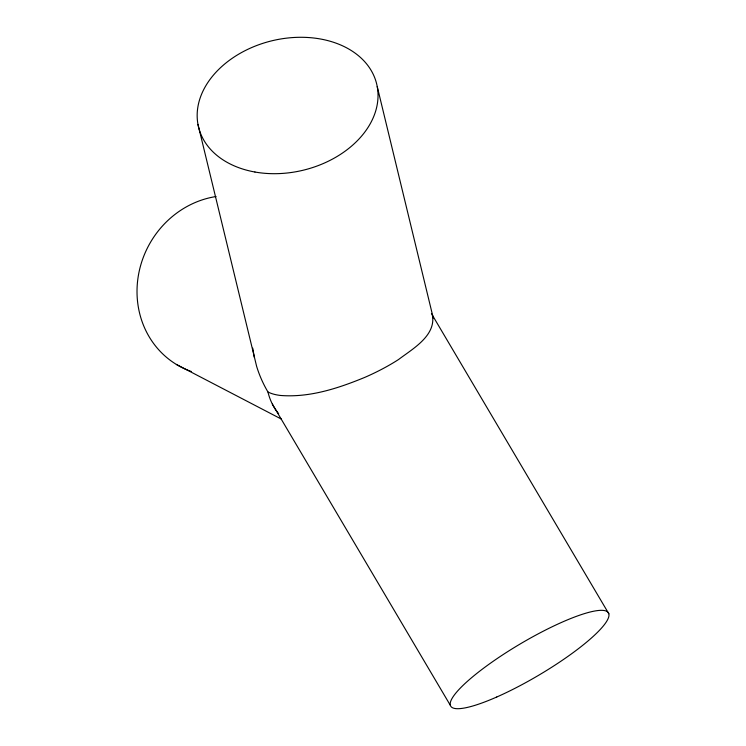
<?xml version="1.0" encoding="UTF-8"?>
<svg xmlns="http://www.w3.org/2000/svg" width="746" height="746" viewBox="0 0 746 746"><rect width="100%" height="100%" fill="white"/><g stroke="black" fill="none" stroke-linecap="round" stroke-linejoin="round"><path stroke-width="1.12" d="M281.428 419.121L176.373 364.43M278.622 413.694L275.498 409.526A121.244 78.619 -39.3 0 1 267.945 391.976A121.244 115.602 19.6 0 1 256.615 366.295L197.988 124.423M431.449 313.6L608.829 613.772M272.346 404.09L450.323 705.296M432.41 315.129C436.168 335.775 412.501 348.923 398.523 359.535A79.934 24.385 -23.6 0 1 364.813 377.373C338.255 388.312 309.618 397.758 280.524 395.464A121.244 36.983 -23.6 0 1 267.945 391.976M377.224 86.555L433.24 317.964M254.293 357.278L252.735 348.14M191.246 371.471A91.627 84.746 -62.4 0 1 137.963 278.155A91.627 84.746 -62.4 0 1 216.079 196.534M254.927 172.018A91.627 66.571 -13.6 0 0 376.963 85.258A91.627 66.571 -13.6 0 0 230.924 59.204A91.627 66.571 -13.6 0 0 254.927 172.018M496.715 697.025A91.627 18.174 -30.6 0 0 608.633 613.24A91.627 18.174 -30.6 0 0 483.389 668.351A91.627 18.174 -30.6 0 0 496.715 697.025"/></g></svg>
